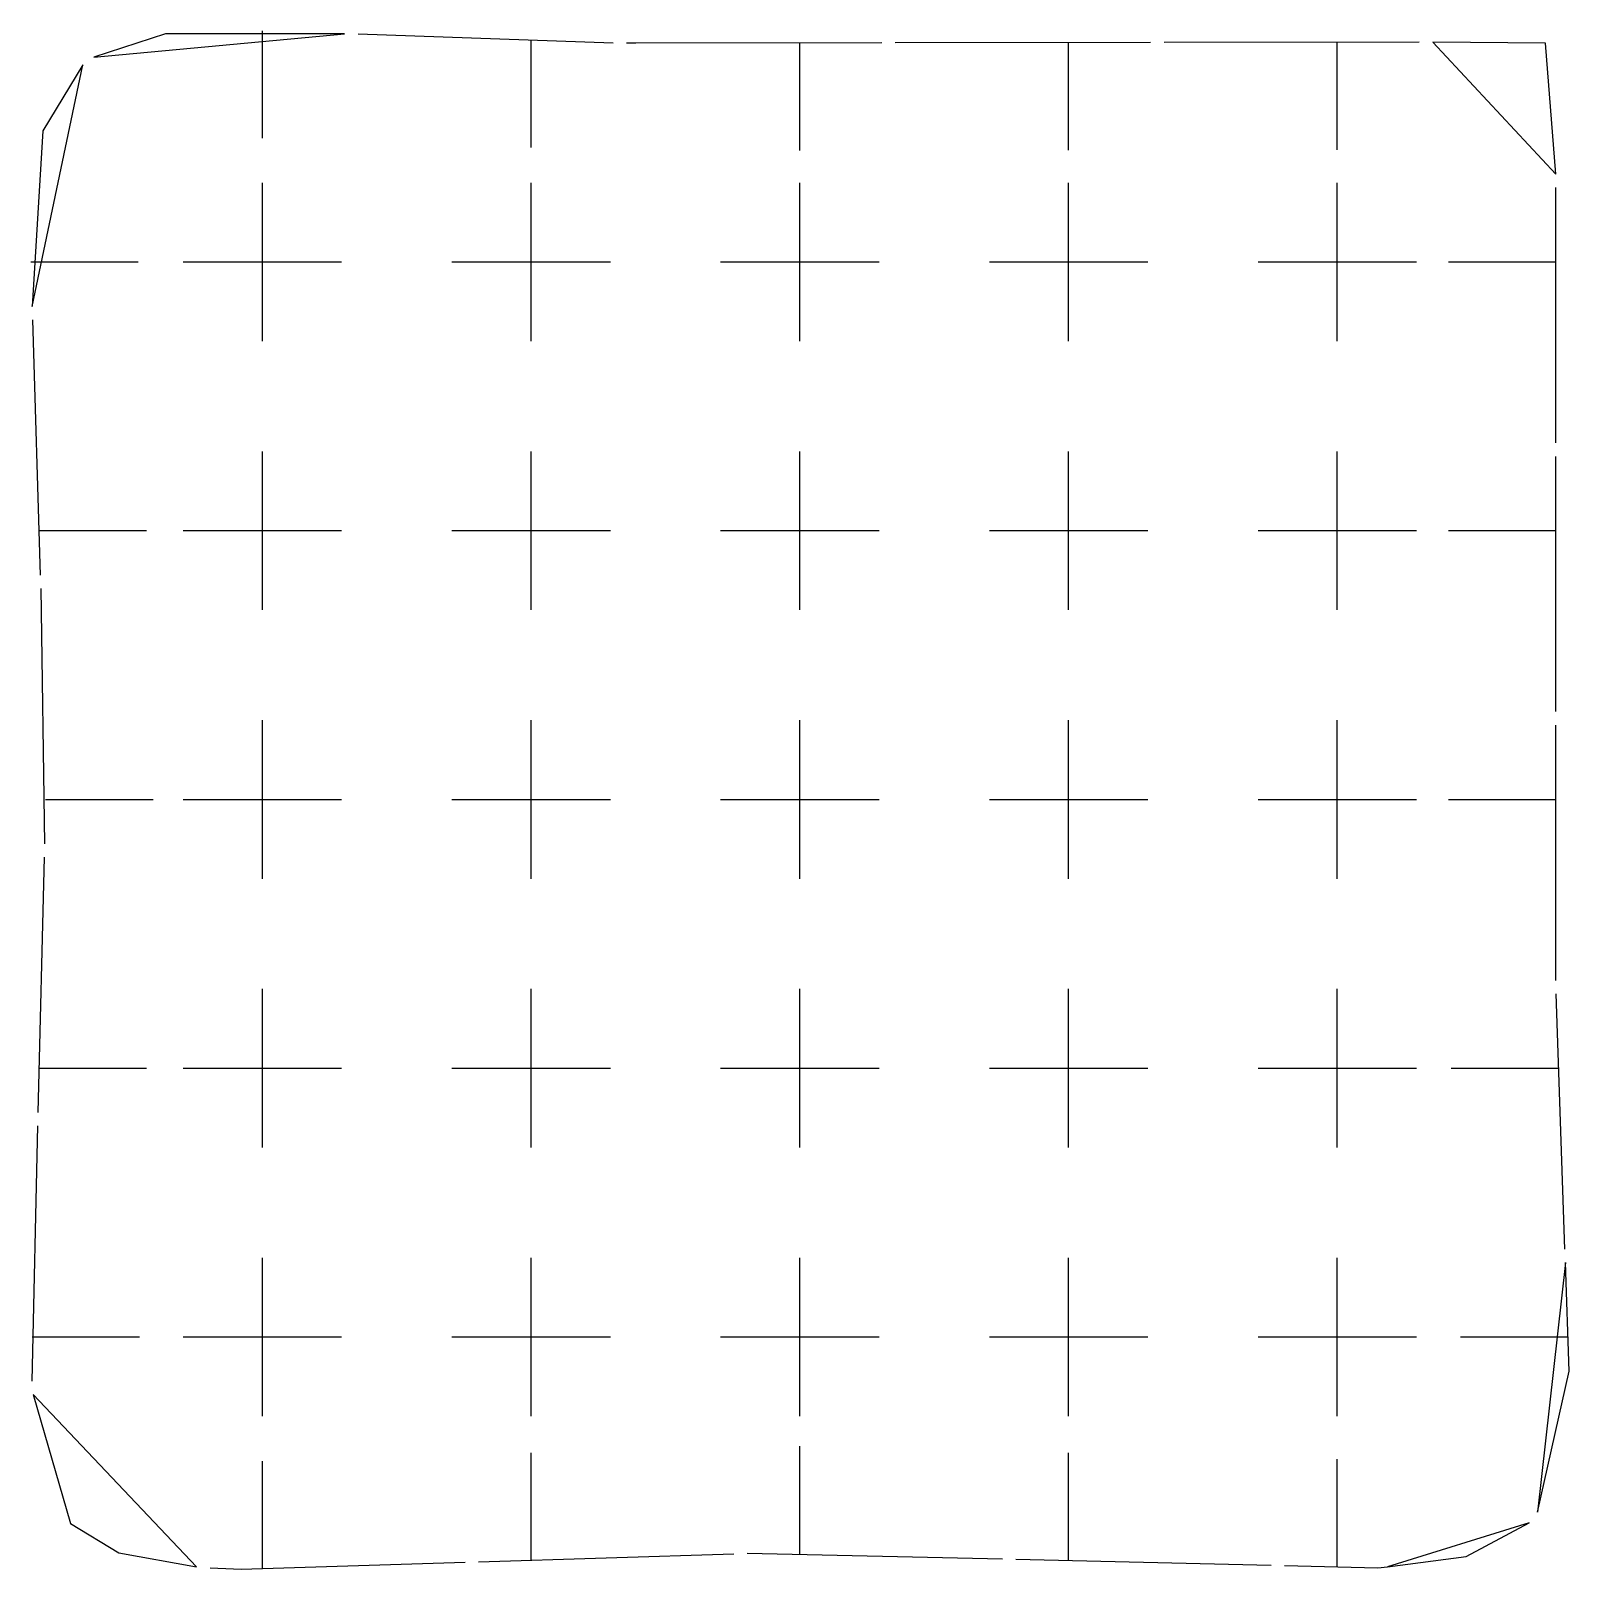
# Model space of a CAD drawing. Extents: x 0.4 to 14.8, y 0.4 to 14.7.
import ezdxf

# ---------------------------------------------------------------- set-up
doc = ezdxf.new("R2010")
doc.units = 0

msp = doc.modelspace()

# ---------------------------------------------------------------- linework, layer by layer
for p, q in [((2.592849, 13.979331), (2.592849, 14.742)), ((1.025076, 14.496267), (3.356494, 14.715007)), ((1.691768, 14.712564), (1.025076, 14.496267)), ((3.356494, 14.715007), (1.691768, 14.712564)), ((5.854984, 14.628137), (3.482417, 14.710629)), ((5.092849, 13.857518), (5.092849, 14.655)), ((6.068183, 14.625286), (5.98094, 14.625631)), ((8.35493, 14.628589), (6.068183, 14.625286)), ((7.592849, 13.867333), (7.592849, 14.628)), ((10.854928, 14.6322), (8.48093, 14.628771)), ((10.092849, 13.823349), (10.092849, 14.631)), ((13.354925, 14.635811), (10.980928, 14.632382)), ((12.592849, 13.829062), (12.592849, 14.635)), ((14.529568, 14.625652), (13.480925, 14.635993)), ((13.480925, 14.635993), (14.626207, 13.408945)), ((14.626207, 13.408945), (14.529568, 14.625652)), ((0.45036, 12.177997), (0.922488, 14.424491)), ((0.922488, 14.424491), (0.55013, 13.811944)), ((2.592849, 13.742), (2.592849, 13.979331)), ((0.55013, 13.811944), (0.45036, 12.177997)), ((5.092849, 13.655), (5.092849, 13.857518)), ((7.592849, 13.628), (7.592849, 13.867333)), ((10.092849, 13.631), (10.092849, 13.823349)), ((12.592849, 13.635), (12.592849, 13.829062)), ((2.592849, 13.292071), (2.592849, 13.329)), ((5.092849, 13.290406), (5.092849, 13.329)), ((7.592849, 13.289865), (7.592849, 13.329)), ((10.092849, 13.289942), (10.092849, 13.329)), ((12.592849, 13.290019), (12.592849, 13.329)), ((2.592849, 13.286284), (2.592849, 13.292071)), ((2.592849, 11.899652), (2.592849, 13.286284)), ((5.092849, 13.2846), (5.092849, 13.290406)), ((5.092849, 11.897968), (5.092849, 13.2846)), ((7.592849, 13.284077), (7.592849, 13.289865)), ((7.592849, 11.897445), (7.592849, 13.284077)), ((10.092849, 13.284135), (10.092849, 13.289942)), ((10.092849, 11.897503), (10.092849, 13.284135)), ((12.592849, 13.284213), (12.592849, 13.290019)), ((12.592849, 11.897581), (12.592849, 13.284213)), ((14.626179, 10.908945), (14.626206, 13.282945)), ((0.438, 12.592238), (1.198761, 12.592238)), ((0.438, 12.592238), (1.198761, 12.592238)), ((1.198761, 12.592238), (1.438, 12.592238)), ((1.856, 12.592238), (1.892813, 12.592238)), ((1.892813, 12.592238), (1.898619, 12.592238)), ((1.898619, 12.592238), (3.285252, 12.592238)), ((3.285252, 12.592238), (3.33, 12.592238)), ((4.356, 12.592238), (4.408988, 12.592238)), ((4.408988, 12.592238), (4.416, 12.592238)), ((4.416, 12.592238), (5.77, 12.592238)), ((5.77, 12.592238), (5.776642, 12.592238)), ((5.776642, 12.592238), (5.83, 12.592238)), ((6.856, 12.592238), (6.900555, 12.592238)), ((6.900555, 12.592238), (8.287187, 12.592238)), ((8.287187, 12.592238), (8.292994, 12.592238)), ((8.292994, 12.592238), (8.33, 12.592238)), ((9.356, 12.592238), (9.392813, 12.592238)), ((9.392813, 12.592238), (10.779445, 12.592238)), ((10.779445, 12.592238), (10.83, 12.592238)), ((11.856, 12.592238), (11.879265, 12.592238)), ((11.879265, 12.592238), (11.908297, 12.592238)), ((11.908297, 12.592238), (13.294929, 12.592238)), ((13.294929, 12.592238), (13.33, 12.592238)), ((13.626, 12.592238), (13.815765, 12.592238)), ((13.815765, 12.592238), (14.626, 12.592238)), ((0.454216, 12.052056), (0.526873, 9.679168)), ((2.592849, 11.855), (2.592849, 11.899652)), ((5.092849, 11.855), (5.092849, 11.897968)), ((7.592849, 11.855), (7.592849, 11.897445)), ((10.092849, 11.855), (10.092849, 11.897503)), ((12.592849, 11.855), (12.592849, 11.897581)), ((2.592849, 10.775775), (2.592849, 10.829)), ((2.592849, 10.769), (2.592849, 10.775775)), ((2.592849, 9.415), (2.592849, 10.769)), ((5.092849, 10.773037), (5.092849, 10.829)), ((5.092849, 10.769), (5.092849, 10.773037)), ((5.092849, 9.415), (5.092849, 10.769)), ((7.592849, 10.772137), (7.592849, 10.829)), ((7.592849, 10.769), (7.592849, 10.772137)), ((7.592849, 9.415), (7.592849, 10.769)), ((10.092849, 10.772289), (10.092849, 10.829)), ((10.092849, 10.769), (10.092849, 10.772289)), ((10.092849, 9.415), (10.092849, 10.769)), ((12.592849, 10.772364), (12.592849, 10.829)), ((12.592849, 10.769), (12.592849, 10.772364)), ((12.592849, 9.415), (12.592849, 10.769)), ((14.626151, 8.408945), (14.626178, 10.782945)), ((0.514, 10.092238), (1.304843, 10.092238)), ((0.514, 10.092238), (1.304843, 10.092238)), ((1.304843, 10.092238), (1.514, 10.092238)), ((1.856, 10.092238), (1.894284, 10.092238)), ((1.894284, 10.092238), (1.90009, 10.092238)), ((1.90009, 10.092238), (3.286723, 10.092238)), ((3.286723, 10.092238), (3.33, 10.092238)), ((4.356, 10.092238), (4.411412, 10.092238)), ((4.411412, 10.092238), (4.416, 10.092238)), ((4.416, 10.092238), (5.77, 10.092238)), ((5.77, 10.092238), (5.779014, 10.092238)), ((5.779014, 10.092238), (5.83, 10.092238)), ((6.856, 10.092238), (6.902026, 10.092238)), ((6.902026, 10.092238), (8.288658, 10.092238)), ((8.288658, 10.092238), (8.294465, 10.092238)), ((8.294465, 10.092238), (8.33, 10.092238)), ((9.356, 10.092238), (9.388477, 10.092238)), ((9.388477, 10.092238), (9.394284, 10.092238)), ((9.394284, 10.092238), (10.780916, 10.092238)), ((10.780916, 10.092238), (10.83, 10.092238)), ((11.856, 10.092238), (11.880735, 10.092238)), ((11.880735, 10.092238), (11.909768, 10.092238)), ((11.909768, 10.092238), (13.2964, 10.092238)), ((13.2964, 10.092238), (13.33, 10.092238)), ((13.626, 10.092238), (13.863333, 10.092238)), ((13.863333, 10.092238), (14.626, 10.092238)), ((0.530729, 9.553227), (0.566167, 7.180232)), ((2.592849, 9.408149), (2.592849, 9.415)), ((2.592849, 9.355), (2.592849, 9.408149)), ((5.092849, 9.405489), (5.092849, 9.415)), ((5.092849, 9.355), (5.092849, 9.405489)), ((7.592849, 9.404695), (7.592849, 9.415)), ((7.592849, 9.355), (7.592849, 9.404695)), ((10.092849, 9.404777), (10.092849, 9.415)), ((10.092849, 9.355), (10.092849, 9.404777)), ((12.592849, 9.404894), (12.592849, 9.415)), ((12.592849, 9.355), (12.592849, 9.404894)), ((2.592849, 8.284329), (2.592849, 8.329)), ((5.092849, 8.282665), (5.092849, 8.329)), ((7.592849, 8.282123), (7.592849, 8.329)), ((10.092849, 8.2822), (10.092849, 8.329)), ((12.592849, 8.282277), (12.592849, 8.329)), ((2.592849, 6.897697), (2.592849, 8.284329)), ((5.092849, 6.896032), (5.092849, 8.282665)), ((7.592849, 6.89549), (7.592849, 8.282123)), ((10.092849, 6.895568), (10.092849, 8.2822)), ((12.592849, 6.895645), (12.592849, 8.282277)), ((14.626124, 5.908945), (14.62615, 8.282945)), ((0.576, 7.592238), (1.39069, 7.592238)), ((0.576, 7.592238), (1.39069, 7.592238)), ((1.39069, 7.592238), (1.577, 7.592238)), ((1.856, 7.592238), (1.895503, 7.592238)), ((1.895503, 7.592238), (1.90129, 7.592238)), ((1.90129, 7.592238), (3.287923, 7.592238)), ((3.287923, 7.592238), (3.33, 7.592238)), ((4.356, 7.592238), (4.413402, 7.592238)), ((4.413402, 7.592238), (4.416, 7.592238)), ((4.416, 7.592238), (5.77, 7.592238)), ((5.77, 7.592238), (5.780846, 7.592238)), ((5.780846, 7.592238), (5.83, 7.592238)), ((6.856, 7.592238), (6.903245, 7.592238)), ((6.903245, 7.592238), (8.289877, 7.592238)), ((8.289877, 7.592238), (8.295665, 7.592238)), ((8.295665, 7.592238), (8.33, 7.592238)), ((9.356, 7.592238), (9.389697, 7.592238)), ((9.389697, 7.592238), (9.395484, 7.592238)), ((9.395484, 7.592238), (10.782116, 7.592238)), ((10.782116, 7.592238), (10.83, 7.592238)), ((11.856, 7.592238), (11.90417, 7.592238)), ((11.90417, 7.592238), (11.916, 7.592238)), ((11.916, 7.592238), (13.27, 7.592238)), ((13.27, 7.592238), (13.27149, 7.592238)), ((13.27149, 7.592238), (13.33, 7.592238)), ((13.626, 7.592238), (13.815765, 7.592238)), ((13.815765, 7.592238), (14.626, 7.592238)), ((0.562992, 7.054272), (0.503173, 4.681026)), ((2.592849, 6.89191), (2.592849, 6.897697)), ((2.592849, 6.855), (2.592849, 6.89191)), ((5.092849, 6.890226), (5.092849, 6.896032)), ((5.092849, 6.855), (5.092849, 6.890226)), ((7.592849, 6.889703), (7.592849, 6.89549)), ((7.592849, 6.855), (7.592849, 6.889703)), ((10.092849, 6.889761), (10.092849, 6.895568)), ((10.092849, 6.855), (10.092849, 6.889761)), ((12.592849, 6.889839), (12.592849, 6.895645)), ((12.592849, 6.855), (12.592849, 6.889839)), ((2.592849, 5.79209), (2.592849, 5.829)), ((2.592849, 4.405458), (2.592849, 5.79209)), ((5.092849, 5.796213), (5.092849, 5.829)), ((5.092849, 5.790406), (5.092849, 5.796213)), ((5.092849, 4.403774), (5.092849, 5.790406)), ((7.592849, 5.795671), (7.592849, 5.829)), ((7.592849, 5.789884), (7.592849, 5.795671)), ((7.592849, 4.403252), (7.592849, 5.789884)), ((10.092849, 5.795748), (10.092849, 5.829)), ((10.092849, 5.789942), (10.092849, 5.795748)), ((10.092849, 4.40331), (10.092849, 5.789942)), ((12.592849, 5.795826), (12.592849, 5.829)), ((12.592849, 5.790019), (12.592849, 5.795826)), ((12.592849, 4.403387), (12.592849, 5.790019)), ((14.710494, 3.410429), (14.627662, 5.782971)), ((0.513, 5.092238), (1.28562, 5.092238)), ((0.513, 5.092238), (1.28562, 5.092238)), ((1.28562, 5.092238), (1.514, 5.092238)), ((1.856, 5.092238), (1.894284, 5.092238)), ((1.894284, 5.092238), (1.900071, 5.092238)), ((1.900071, 5.092238), (3.286703, 5.092238)), ((3.286703, 5.092238), (3.33, 5.092238)), ((4.356, 5.092238), (4.411373, 5.092238)), ((4.411373, 5.092238), (4.416, 5.092238)), ((4.416, 5.092238), (5.77, 5.092238)), ((5.77, 5.092238), (5.778953, 5.092238)), ((5.778953, 5.092238), (5.83, 5.092238)), ((6.856, 5.092238), (6.902026, 5.092238)), ((6.902026, 5.092238), (8.288658, 5.092238)), ((8.288658, 5.092238), (8.294445, 5.092238)), ((8.294445, 5.092238), (8.33, 5.092238)), ((9.356, 5.092238), (9.388477, 5.092238)), ((9.388477, 5.092238), (9.394265, 5.092238)), ((9.394265, 5.092238), (10.780897, 5.092238)), ((10.780897, 5.092238), (10.83, 5.092238)), ((11.856, 5.092238), (11.880716, 5.092238)), ((11.880716, 5.092238), (11.909768, 5.092238)), ((11.909768, 5.092238), (13.2964, 5.092238)), ((13.2964, 5.092238), (13.33, 5.092238)), ((13.651, 5.092238), (13.851421, 5.092238)), ((13.851421, 5.092238), (14.651, 5.092238)), ((0.499998, 4.555066), (0.447775, 2.182198)), ((2.592849, 4.355), (2.592849, 4.405458)), ((5.092849, 4.355), (5.092849, 4.403774)), ((7.592849, 4.355), (7.592849, 4.403252)), ((10.092849, 4.355), (10.092849, 4.40331)), ((12.592849, 4.355), (12.592849, 4.403387)), ((2.592849, 3.305639), (2.592849, 3.329)), ((2.592849, 3.276587), (2.592849, 3.305639)), ((5.092849, 3.303955), (5.092849, 3.329)), ((5.092849, 3.274923), (5.092849, 3.303955)), ((7.592849, 3.274546), (7.592849, 3.329)), ((10.092849, 3.273404), (10.092849, 3.329)), ((12.592849, 3.272515), (12.592849, 3.329)), ((2.592849, 1.889955), (2.592849, 3.276587)), ((5.092849, 1.88829), (5.092849, 3.274923)), ((7.592849, 3.269), (7.592849, 3.274546)), ((7.592849, 1.915), (7.592849, 3.269)), ((10.092849, 3.269), (10.092849, 3.273404)), ((10.092849, 1.915), (10.092849, 3.269)), ((12.592849, 3.269), (12.592849, 3.272515)), ((12.592849, 1.915), (12.592849, 3.269)), ((14.714932, 3.284507), (14.45653, 0.961217)), ((14.750515, 2.274884), (14.714932, 3.284507)), ((0.45, 2.592238), (1.140483, 2.592238)), ((0.45, 2.592238), (1.140483, 2.592238)), ((1.140483, 2.592238), (1.451, 2.592238)), ((1.856, 2.592238), (1.893065, 2.592238)), ((1.893065, 2.592238), (1.898852, 2.592238)), ((1.898852, 2.592238), (3.285484, 2.592238)), ((3.285484, 2.592238), (3.33, 2.592238)), ((4.356, 2.592238), (4.409388, 2.592238)), ((4.409388, 2.592238), (4.416, 2.592238)), ((4.416, 2.592238), (5.77, 2.592238)), ((5.77, 2.592238), (5.777041, 2.592238)), ((5.777041, 2.592238), (5.83, 2.592238)), ((6.856, 2.592238), (6.900806, 2.592238)), ((6.900806, 2.592238), (8.287439, 2.592238)), ((8.287439, 2.592238), (8.293226, 2.592238)), ((8.293226, 2.592238), (8.33, 2.592238)), ((9.356, 2.592238), (9.393045, 2.592238)), ((9.393045, 2.592238), (10.779677, 2.592238)), ((10.779677, 2.592238), (10.83, 2.592238)), ((11.856, 2.592238), (11.879497, 2.592238)), ((11.879497, 2.592238), (11.908548, 2.592238)), ((11.908548, 2.592238), (13.295181, 2.592238)), ((13.295181, 2.592238), (13.33, 2.592238)), ((13.739, 2.592238), (13.974797, 2.592238)), ((13.974797, 2.592238), (14.739, 2.592238)), ((14.45653, 0.961217), (14.750515, 2.274884)), ((0.460599, 2.057034), (0.806799, 0.85731)), ((1.980483, 0.452797), (0.460599, 2.057034)), ((2.592849, 1.855), (2.592849, 1.889955)), ((5.092849, 1.855), (5.092849, 1.88829)), ((7.592849, 1.914121), (7.592849, 1.915)), ((7.592849, 1.855), (7.592849, 1.914121)), ((10.092849, 1.914204), (10.092849, 1.915)), ((10.092849, 1.855), (10.092849, 1.914204)), ((12.592849, 1.91437), (12.592849, 1.915)), ((12.592849, 1.855), (12.592849, 1.91437)), ((7.592849, 1.392022), (7.592849, 1.575)), ((2.592849, 1.197761), (2.592849, 1.437)), ((5.092849, 1.25), (5.092849, 1.516)), ((10.092849, 1.306667), (10.092849, 1.515)), ((12.592849, 1.222677), (12.592849, 1.455)), ((7.592849, 0.574), (7.592849, 1.392022)), ((7.592849, 0.574), (7.592849, 1.392022)), ((10.092849, 0.515), (10.092849, 1.306667)), ((10.092849, 0.515), (10.092849, 1.306667)), ((2.592849, 0.437), (2.592849, 1.197761)), ((2.592849, 0.437), (2.592849, 1.197761)), ((5.092849, 0.516), (5.092849, 1.25)), ((5.092849, 0.516), (5.092849, 1.25)), ((12.592849, 0.455), (12.592849, 1.222677)), ((12.592849, 0.455), (12.592849, 1.222677)), ((14.377351, 0.863854), (13.061168, 0.454238)), ((13.790412, 0.550445), (14.377351, 0.863854)), ((0.806799, 0.85731), (1.257845, 0.584425)), ((1.257845, 0.584425), (1.980483, 0.452797)), ((4.60475, 0.500636), (6.977561, 0.575731)), ((7.103498, 0.579717), (9.476797, 0.52942)), ((2.106289, 0.445814), (2.32254, 0.43535)), ((2.32254, 0.43535), (2.395475, 0.43182)), ((2.395475, 0.43182), (4.478813, 0.49665)), ((2.395475, 0.43182), (4.478813, 0.49665)), ((9.602761, 0.5264), (11.976079, 0.469488)), ((12.102043, 0.466467), (12.970229, 0.445648)), ((12.970229, 0.445648), (13.061168, 0.454238)), ((13.061168, 0.454238), (13.790412, 0.550445))]:
    msp.add_line(p, q)

doc.saveas('drawing.dxf')
